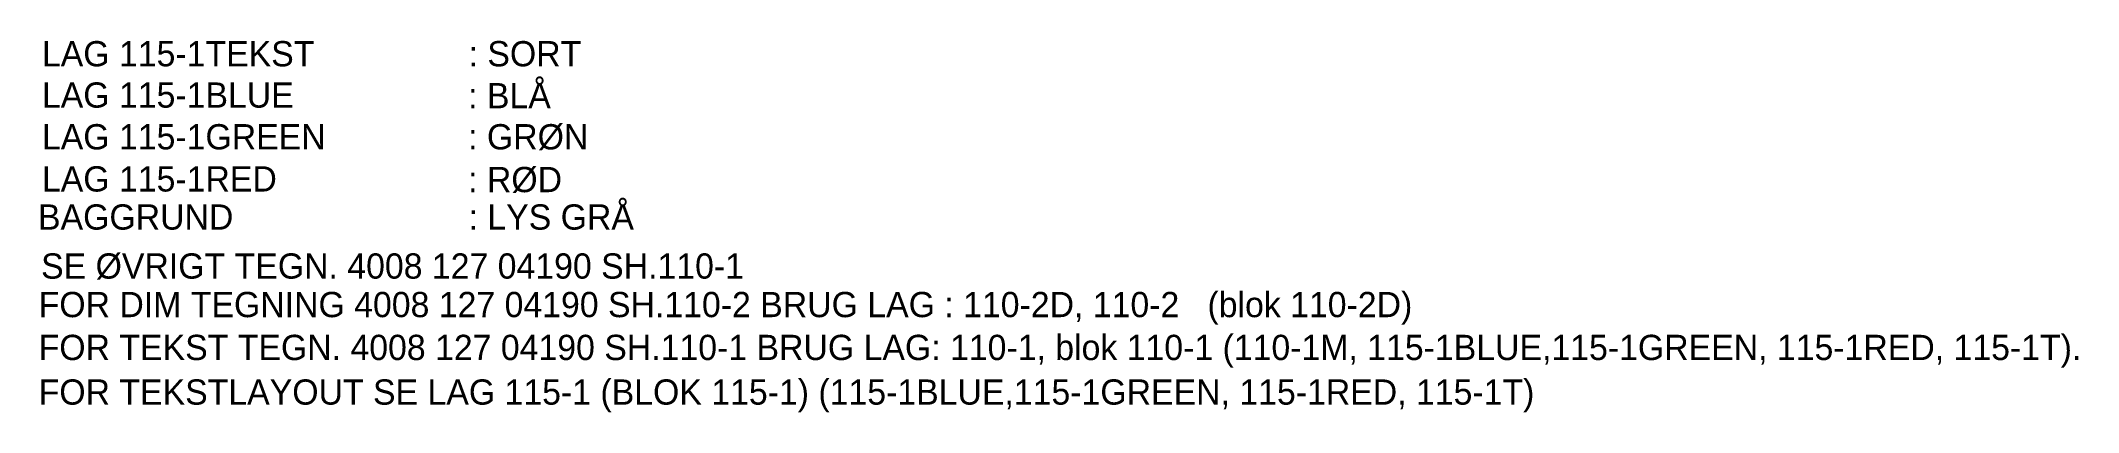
# Model space of a CAD drawing. Extents: x 27 to 350, y 145 to 203.
import ezdxf

# ---------------------------------------------------------------- set-up
doc = ezdxf.new("R2010")
doc.units = 0
doc.header["$MEASUREMENT"] = 0
doc.layers.add('README', color=7, linetype='CONTINUOUS')
doc.styles.add('TXT', font='TXT')

msp = doc.modelspace()

# ---------------------------------------------------------------- texts
at = {"layer": 'README', "style": 'TXT'}
for s, p in [('LAG 115-1TEKST', (27.67, 199.38)), (': SORT', (95.17, 199.38)), ('LAG 115-1BLUE', (27.67, 192.84)), (': BLÅ', (95.1, 192.74)), ('LAG 115-1GREEN', (27.67, 186.23)), (': GRØN', (95.1, 186.23)), ('LAG 115-1RED', (27.67, 179.56)), (': RØD', (95.1, 179.46)), ('BAGGRUND', (27.05, 173.53)), (': LYS GRÅ', (95.17, 173.53)), ('SE ØVRIGT TEGN. 4008 127 04190 SH.110-1', (27.54, 165.77)), ('FOR DIM TEGNING 4008 127 04190 SH.110-2 BRUG LAG : 110-2D, 110-2   (blok 110-2D)', (27.15, 159.67)), ('FOR TEKST TEGN. 4008 127 04190 SH.110-1 BRUG LAG: 110-1, blok 110-1 (110-1M, 115-1BLUE,115-1GREEN, 115-1RED, 115-1T). ', (27.15, 152.88)), ('FOR TEKSTLAYOUT SE LAG 115-1 (BLOK 115-1) (115-1BLUE,115-1GREEN, 115-1RED, 115-1T)', (27.15, 145.82))]:
    msp.add_text(s, height=4, dxfattribs=at).set_placement(p)

doc.saveas('drawing.dxf')
